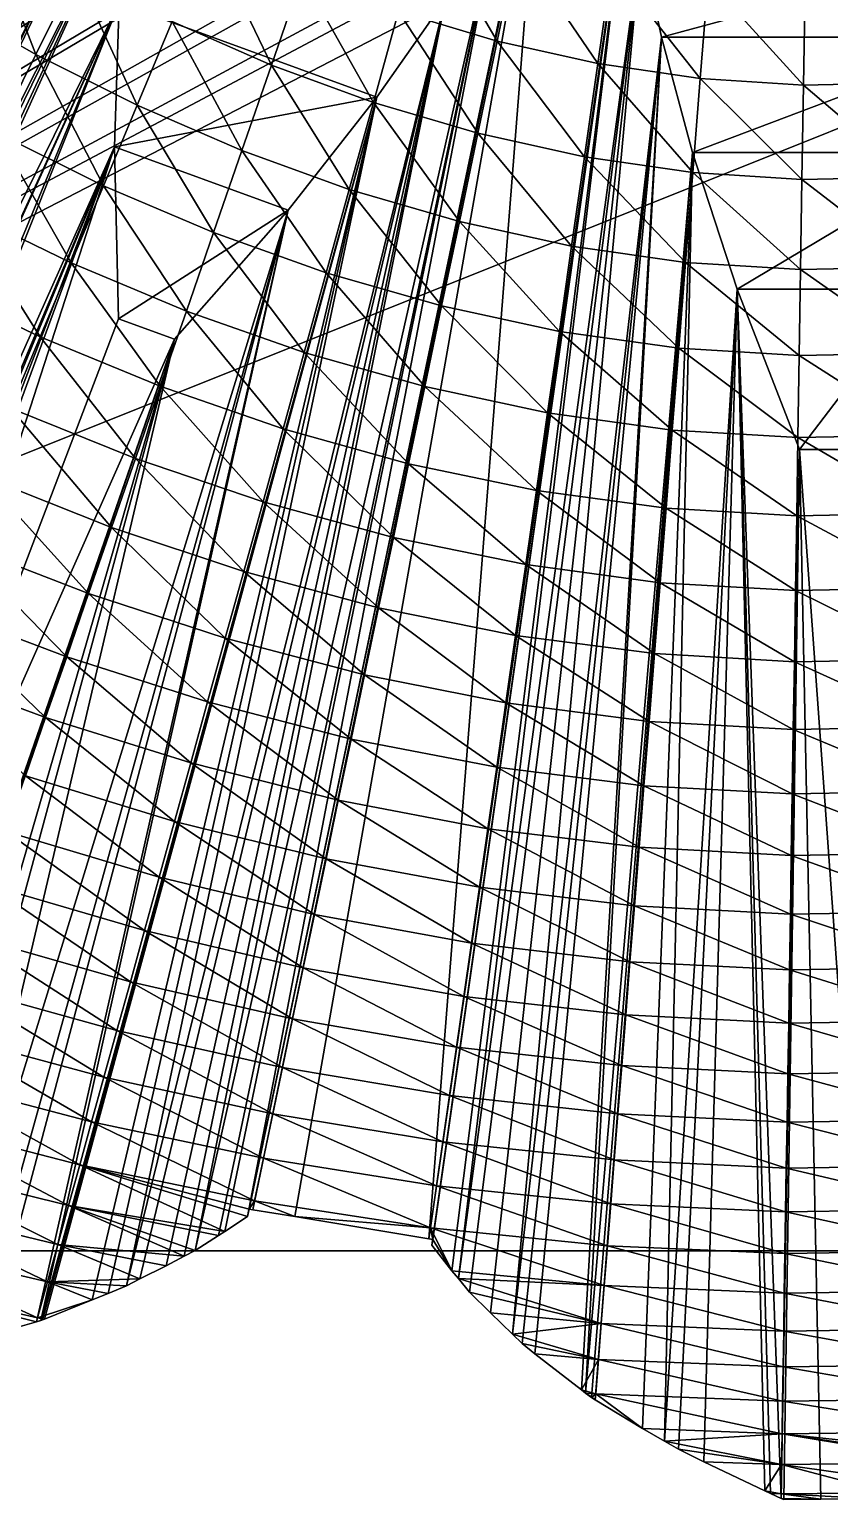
# Model space of a CAD drawing. Extents: x -33.1 to 33.1, y -27.2 to 27.2.
# Drawn here: x -7.15 to 0, y -27.22 to -14.09 of the extents above; entities that cross this region are included whole.
import ezdxf

# ---------------------------------------------------------------- set-up
doc = ezdxf.new("R2010")
doc.units = 0
doc.header["$MEASUREMENT"] = 0
for name, color, linetype in [('ObjLayer', 2, 'Continuous'), ('STL2DXF', 7, 'Continuous'), ('Temp', 7, 'Continuous')]:
    doc.layers.add(name, color=color, linetype=linetype)

msp = doc.modelspace()

# ---------------------------------------------------------------- linework, layer by layer
at = {"layer": 'ObjLayer'}
for p, q in [((-5.157, -24.632, 23.207), (-2.591, -12.265, 36.5)), ((-1.769, -12.436, 36.5), (-3.582, -24.893, 23.276)), ((-1.504, -14.157, 36.5), (-1.684, -13.296, 36.5)), ((-6.392, -15.137, 36.5), (-6.35, -13.853, 36.5)), ((-3.435, -13.816, 36.5), (-4.047, -14.691, 36.5)), ((-1.227, -15.188, 36.5), (-1.504, -14.157, 36.5)), ((-4.047, -14.691, 36.5), (-4.841, -15.701, 36.5)), ((-6.356, -16.672, 36.5), (-6.392, -15.137, 36.5)), ((-0.827, -16.409, 36.5), (-1.227, -15.188, 36.5)), ((-4.841, -15.701, 36.5), (-5.855, -16.854, 36.5)), ((-0.269, -17.839, 36.5), (-0.827, -16.409, 36.5)), ((-9.878, -25.912, 29.118), (-6.356, -16.672, 36.5)), ((-5.855, -16.854, 36.5), (-6.356, -16.672, 36.5)), ((-5.855, -16.854, 36.5), (-9.043, -26.115, 29.143)), ((-0.41, -27.222, 29.495), (-0.269, -17.839, 36.5)), ((0.265, -17.839, 36.5), (-0.269, -17.839, 36.5)), ((-5.406, -24.826, 23.784), (-5.205, -24.693, 23.373)), ((-5.205, -24.693, 23.373), (-5.19, -24.626, 23.206)), ((-5.19, -24.626, 23.206), (-5.157, -24.632, 23.207)), ((-5.157, -24.632, 23.207), (-4.782, -24.693, 23.224)), ((-4.782, -24.693, 23.224), (-3.582, -24.893, 23.276)), ((-5.672, -24.998, 24.331), (-5.462, -24.864, 23.897)), ((-5.462, -24.864, 23.897), (-5.406, -24.826, 23.784)), ((-3.582, -24.893, 23.276), (-3.548, -24.897, 23.279)), ((-3.548, -24.897, 23.279), (-3.556, -24.949, 23.408)), ((-3.556, -24.949, 23.408), (-3.376, -25.177, 23.931)), ((25, -25), (-25, -25)), ((25, -25, 4), (-25, -25, 4)), ((-5.93, -25.133, 24.78), (-5.769, -25.048, 24.501)), ((-5.769, -25.048, 24.501), (-5.672, -24.998, 24.331)), ((-6.165, -25.251, 25.2), (-5.93, -25.133, 24.78)), ((-3.376, -25.177, 23.931), (-3.317, -25.248, 24.103)), ((-6.449, -25.381, 25.659), (-6.284, -25.312, 25.41)), ((-6.284, -25.312, 25.41), (-6.165, -25.251, 25.2)), ((-3.317, -25.248, 24.103), (-3.218, -25.369, 24.392)), ((-7.019, -25.609, 26.536), (-6.593, -25.437, 25.883)), ((-6.593, -25.437, 25.883), (-6.449, -25.381, 25.659)), ((-3.218, -25.369, 24.392), (-3.032, -25.555, 24.831)), ((-7.091, -25.634, 26.638), (-7.019, -25.609, 26.536)), ((-3.032, -25.555, 24.831), (-2.835, -25.743, 25.3)), ((-7.509, -25.753, 27.214), (-7.091, -25.634, 26.638)), ((-2.835, -25.743, 25.3), (-2.747, -25.828, 25.509)), ((-2.747, -25.828, 25.509), (-2.634, -25.919, 25.731)), ((-2.634, -25.919, 25.731), (-2.218, -26.243, 26.56)), ((-2.218, -26.243, 26.56), (-2.183, -26.27, 26.63)), ((-2.183, -26.27, 26.63), (-2.128, -26.311, 26.74)), ((-2.128, -26.311, 26.74), (-2.096, -26.332, 26.795)), ((-2.096, -26.332, 26.795), (-1.672, -26.587, 27.526)), ((-1.672, -26.587, 27.526), (-1.477, -26.699, 27.864)), ((-1.477, -26.699, 27.864), (-1.35, -26.772, 28.085)), ((-1.35, -26.772, 28.085), (-1.124, -26.885, 28.421)), ((-1.124, -26.885, 28.421), (-0.579, -27.144, 29.238)), ((-0.579, -27.144, 29.238), (-0.528, -27.169, 29.315)), ((-0.528, -27.169, 29.315), (-0.434, -27.212, 29.457)), ((-0.434, -27.212, 29.457), (-0.41, -27.222, 29.495)), ((-0.41, -27.222, 29.495), (-0.078, -27.219, 29.497)), ((-0.078, -27.219, 29.497), (0.406, -27.215, 29.5))]:
    msp.add_line(p, q, dxfattribs=at)
at = {"layer": 'STL2DXF'}
for points in [[(-25, -25), (25, -5), (25, -25)], [(-7.159, -7.265, 4), (-25, -25, 4), (-6.818, -7.74, 4)], [(-6.818, -7.74, 4), (-25, -25, 4), (-6.773, -7.807, 4)], [(-6.773, -7.807, 4), (-25, -25, 4), (-6.381, -8.31, 4)], [(-6.381, -8.31, 4), (-25, -25, 4), (-6.355, -8.342, 4)], [(-6.355, -8.342, 4), (-25, -25, 4), (-6.351, -8.346, 4)], [(-6.351, -8.346, 4), (-25, -25, 4), (-5.903, -8.863, 4)], [(-5.903, -8.863, 4), (-25, -25, 4), (-5.817, -8.949, 4)], [(-5.817, -8.949, 4), (-25, -25, 4), (-5.418, -9.374, 4)], [(-5.418, -9.374, 4), (-25, -25, 4), (-5.232, -9.544, 4)], [(-5.232, -9.544, 4), (-25, -25, 4), (-4.897, -9.87, 4)], [(-4.897, -9.87, 4), (-25, -25, 4), (-4.592, -10.124, 4)], [(-4.592, -10.124, 4), (-25, -25, 4), (-4.339, -10.348, 4)], [(-4.339, -10.348, 4), (-25, -25, 4), (-3.897, -10.679, 4)], [(-3.897, -10.679, 4), (-25, -25, 4), (-3.742, -10.801, 4)], [(-3.742, -10.801, 4), (-25, -25, 4), (-3.149, -11.188, 4)], [(-3.149, -11.188, 4), (-25, -25, 4), (-3.105, -11.219, 4)], [(-3.105, -11.219, 4), (-25, -25, 4), (-2.84, -11.364, 4)], [(-2.84, -11.364, 4), (-25, -25, 4), (-2.427, -11.581, 4)], [(-2.427, -11.581, 4), (-25, -25, 4), (-2.346, -11.613, 4)], [(-2.346, -11.613, 4), (-25, -25, 4), (-1.71, -11.872, 4)], [(-1.71, -11.872, 4), (-25, -25, 4), (-1.517, -11.921, 4)], [(-1.517, -11.921, 4), (-25, -25, 4), (-0.962, -12.072, 4)], [(-0.962, -12.072, 4), (-25, -25, 4), (-0.698, -12.102, 4)], [(-0.698, -12.102, 4), (-25, -25, 4), (-0.195, -12.162, 4)], [(25, -25, 4), (-0.195, -12.162, 4), (-25, -25, 4)], [(25, -25, 4), (0.09, -12.151, 4), (-0.195, -12.162, 4)], [(-7.097, -14.31, 8.705), (-7.977, -13.806, 8.762), (-7.567, -13.097, 7.914)], [(-7.097, -14.31, 8.705), (-7.567, -13.097, 7.914), (-6.736, -13.58, 7.842)], [(-2.973, -14.191, 6.557), (-3.854, -13.927, 6.667), (-3.62, -13.08, 5.783)], [(-2.973, -14.191, 6.557), (-3.62, -13.08, 5.783), (-2.792, -13.33, 5.665)], [(-4.99, -14.405, 7.662), (-5.876, -14.017, 7.758), (-5.55, -13.238, 6.888)], [(-4.99, -14.405, 7.662), (-5.55, -13.238, 6.888), (-4.714, -13.608, 6.78)], [(-2.072, -14.392, 6.46), (-2.973, -14.191, 6.557), (-2.792, -13.33, 5.665)], [(-2.072, -14.392, 6.46), (-2.792, -13.33, 5.665), (-1.947, -13.521, 5.562)], [(1.68, -13.296, 36.5), (-1.684, -13.296, 36.5), (-1.504, -14.157, 36.5)], [(1.68, -13.296, 36.5), (-1.504, -14.157, 36.5), (1.5, -14.157, 36.5)], [(-1.157, -14.525, 6.39), (-2.072, -14.392, 6.46), (-1.947, -13.521, 5.562)], [(-1.087, -13.647, 5.487), (-1.157, -14.525, 6.39), (-1.947, -13.521, 5.562)], [(-6.189, -14.765, 8.634), (-7.097, -14.31, 8.705), (-6.736, -13.58, 7.842)], [(-6.189, -14.765, 8.634), (-6.736, -13.58, 7.842), (-5.876, -14.017, 7.758)], [(-4.078, -14.739, 7.56), (-4.99, -14.405, 7.662), (-4.714, -13.608, 6.78)], [(-4.078, -14.739, 7.56), (-4.714, -13.608, 6.78), (-3.854, -13.927, 6.667)], [(-0.233, -14.584, 6.357), (-1.157, -14.525, 6.39), (-1.087, -13.647, 5.487)], [(-0.219, -13.702, 5.453), (-0.233, -14.584, 6.357), (-1.087, -13.647, 5.487)], [(0.692, -14.564, 6.368), (-0.233, -14.584, 6.357), (-0.219, -13.702, 5.453)], [(0.692, -14.564, 6.368), (-0.219, -13.702, 5.453), (0.65, -13.684, 5.465)], [(-7.445, -15.012, 9.573), (-7.977, -13.806, 8.762), (-7.097, -14.31, 8.705)], [(-4.047, -14.691, 36.5), (-6.35, -13.853, 36.5), (-6.392, -15.137, 36.5)], [(-3.435, -13.816, 36.5), (-6.35, -13.853, 36.5), (-4.047, -14.691, 36.5)], [(-5.254, -15.169, 8.551), (-6.189, -14.765, 8.634), (-5.876, -14.017, 7.758)], [(-5.254, -15.169, 8.551), (-5.876, -14.017, 7.758), (-4.99, -14.405, 7.662)], [(-3.145, -15.015, 7.459), (-4.078, -14.739, 7.56), (-3.854, -13.927, 6.667)], [(-2.973, -14.191, 6.557), (-3.145, -15.015, 7.459), (-3.854, -13.927, 6.667)], [(1.5, -14.157, 36.5), (-1.504, -14.157, 36.5), (-1.227, -15.188, 36.5)], [(1.5, -14.157, 36.5), (-1.227, -15.188, 36.5), (1.224, -15.188, 36.5)], [(-6.49, -15.484, 9.515), (-7.445, -15.012, 9.573), (-7.097, -14.31, 8.705)], [(-6.49, -15.484, 9.515), (-7.097, -14.31, 8.705), (-6.189, -14.765, 8.634)], [(-2.192, -15.226, 7.369), (-3.145, -15.015, 7.459), (-2.973, -14.191, 6.557)], [(-2.072, -14.392, 6.46), (-2.192, -15.226, 7.369), (-2.973, -14.191, 6.557)], [(-4.294, -15.516, 8.46), (-5.254, -15.169, 8.551), (-4.99, -14.405, 7.662)], [(-4.078, -14.739, 7.56), (-4.294, -15.516, 8.46), (-4.99, -14.405, 7.662)], [(-1.224, -15.366, 7.304), (-2.192, -15.226, 7.369), (-2.072, -14.392, 6.46)], [(-1.157, -14.525, 6.39), (-1.224, -15.366, 7.304), (-2.072, -14.392, 6.46)], [(-0.247, -15.427, 7.273), (-1.224, -15.366, 7.304), (-1.157, -14.525, 6.39)], [(-0.233, -14.584, 6.357), (-0.247, -15.427, 7.273), (-1.157, -14.525, 6.39)], [(0.732, -15.406, 7.283), (-0.233, -14.584, 6.357), (0.692, -14.564, 6.368)], [(-4.047, -14.691, 36.5), (-6.392, -15.137, 36.5), (-4.841, -15.701, 36.5)], [(0.732, -15.406, 7.283), (-0.247, -15.427, 7.273), (-0.233, -14.584, 6.357)], [(-5.507, -15.901, 9.445), (-6.49, -15.484, 9.515), (-6.189, -14.765, 8.634)], [(-5.254, -15.169, 8.551), (-5.507, -15.901, 9.445), (-6.189, -14.765, 8.634)], [(-3.31, -15.803, 8.368), (-4.294, -15.516, 8.46), (-4.078, -14.739, 7.56)], [(-3.145, -15.015, 7.459), (-3.31, -15.803, 8.368), (-4.078, -14.739, 7.56)], [(-6.779, -16.173, 10.4), (-7.78, -15.687, 10.444), (-7.445, -15.012, 9.573)], [(-6.49, -15.484, 9.515), (-6.779, -16.173, 10.4), (-7.445, -15.012, 9.573)], [(-2.307, -16.023, 8.286), (-3.31, -15.803, 8.368), (-3.145, -15.015, 7.459)], [(-2.192, -15.226, 7.369), (-2.307, -16.023, 8.286), (-3.145, -15.015, 7.459)], [(-4.841, -15.701, 36.5), (-6.392, -15.137, 36.5), (-6.356, -16.672, 36.5)], [(-4.499, -16.261, 9.365), (-5.507, -15.901, 9.445), (-5.254, -15.169, 8.551)], [(-4.294, -15.516, 8.46), (-4.499, -16.261, 9.365), (-5.254, -15.169, 8.551)], [(-1.288, -16.168, 8.226), (-2.307, -16.023, 8.286), (-2.192, -15.226, 7.369)], [(-1.224, -15.366, 7.304), (-1.288, -16.168, 8.226), (-2.192, -15.226, 7.369)], [(1.224, -15.188, 36.5), (-1.227, -15.188, 36.5), (-0.827, -16.409, 36.5)], [(1.224, -15.188, 36.5), (-0.827, -16.409, 36.5), (0.824, -16.409, 36.5)], [(-0.259, -16.232, 8.197), (-1.288, -16.168, 8.226), (-1.224, -15.366, 7.304)], [(-0.247, -15.427, 7.273), (-0.259, -16.232, 8.197), (-1.224, -15.366, 7.304)], [(-5.75, -16.603, 10.343), (-6.779, -16.173, 10.4), (-6.49, -15.484, 9.515)], [(-5.507, -15.901, 9.445), (-5.75, -16.603, 10.343), (-6.49, -15.484, 9.515)], [(0.771, -16.211, 8.207), (-0.259, -16.232, 8.197), (-0.247, -15.427, 7.273)], [(0.771, -16.211, 8.207), (-0.247, -15.427, 7.273), (0.732, -15.406, 7.283)], [(-3.468, -16.558, 9.284), (-4.499, -16.261, 9.365), (-4.294, -15.516, 8.46)], [(-3.31, -15.803, 8.368), (-3.468, -16.558, 9.284), (-4.294, -15.516, 8.46)], [(-7.056, -16.835, 11.288), (-8.102, -16.336, 11.318), (-7.78, -15.687, 10.444)], [(-6.779, -16.173, 10.4), (-7.056, -16.835, 11.288), (-7.78, -15.687, 10.444)], [(-4.841, -15.701, 36.5), (-6.356, -16.672, 36.5), (-5.855, -16.854, 36.5)], [(-2.416, -16.785, 9.21), (-3.468, -16.558, 9.284), (-3.31, -15.803, 8.368)], [(-2.307, -16.023, 8.286), (-2.416, -16.785, 9.21), (-3.31, -15.803, 8.368)], [(-4.696, -16.973, 10.275), (-5.75, -16.603, 10.343), (-5.507, -15.901, 9.445)], [(-4.499, -16.261, 9.365), (-4.696, -16.973, 10.275), (-5.507, -15.901, 9.445)], [(-1.349, -16.935, 9.154), (-2.416, -16.785, 9.21), (-2.307, -16.023, 8.286)], [(-1.288, -16.168, 8.226), (-1.349, -16.935, 9.154), (-2.307, -16.023, 8.286)], [(-5.983, -17.275, 11.243), (-7.056, -16.835, 11.288), (-6.779, -16.173, 10.4)], [(-5.75, -16.603, 10.343), (-5.983, -17.275, 11.243), (-6.779, -16.173, 10.4)], [(-3.619, -17.278, 10.204), (-4.696, -16.973, 10.275), (-4.499, -16.261, 9.365)], [(-3.468, -16.558, 9.284), (-3.619, -17.278, 10.204), (-4.499, -16.261, 9.365)], [(-0.272, -17.001, 9.128), (-1.349, -16.935, 9.154), (-1.288, -16.168, 8.226)], [(-0.259, -16.232, 8.197), (-0.272, -17.001, 9.128), (-1.288, -16.168, 8.226)], [(0.807, -16.979, 9.137), (-0.272, -17.001, 9.128), (-0.259, -16.232, 8.197)], [(0.807, -16.979, 9.137), (-0.259, -16.232, 8.197), (0.771, -16.211, 8.207)], [(-7.056, -16.835, 11.288), (-7.322, -17.47, 12.178), (-8.102, -16.336, 11.318)], [(0.824, -16.409, 36.5), (-0.827, -16.409, 36.5), (-0.269, -17.839, 36.5)], [(0.824, -16.409, 36.5), (-0.269, -17.839, 36.5), (0.265, -17.839, 36.5)], [(-4.885, -17.655, 11.187), (-5.983, -17.275, 11.243), (-5.75, -16.603, 10.343)], [(-4.696, -16.973, 10.275), (-4.885, -17.655, 11.187), (-5.75, -16.603, 10.343)], [(-2.521, -17.512, 10.138), (-3.619, -17.278, 10.204), (-3.468, -16.558, 9.284)], [(-2.416, -16.785, 9.21), (-2.521, -17.512, 10.138), (-3.468, -16.558, 9.284)], [(-1.407, -17.666, 10.088), (-2.521, -17.512, 10.138), (-2.416, -16.785, 9.21)], [(-1.349, -16.935, 9.154), (-1.407, -17.666, 10.088), (-2.416, -16.785, 9.21)], [(-6.206, -17.92, 12.146), (-7.322, -17.47, 12.178), (-7.056, -16.835, 11.288)], [(-5.983, -17.275, 11.243), (-6.206, -17.92, 12.146), (-7.056, -16.835, 11.288)], [(-0.283, -17.734, 10.064), (-1.407, -17.666, 10.088), (-1.349, -16.935, 9.154)], [(-0.272, -17.001, 9.128), (-0.283, -17.734, 10.064), (-1.349, -16.935, 9.154)], [(-3.763, -17.967, 11.126), (-4.885, -17.655, 11.187), (-4.696, -16.973, 10.275)], [(-3.619, -17.278, 10.204), (-3.763, -17.967, 11.126), (-4.696, -16.973, 10.275)], [(0.842, -17.711, 10.072), (-0.283, -17.734, 10.064), (-0.272, -17.001, 9.128)], [(0.842, -17.711, 10.072), (-0.272, -17.001, 9.128), (0.807, -16.979, 9.137)], [(-5.065, -18.307, 12.101), (-6.206, -17.92, 12.146), (-5.983, -17.275, 11.243)], [(-4.885, -17.655, 11.187), (-5.065, -18.307, 12.101), (-5.983, -17.275, 11.243)], [(-2.62, -18.206, 11.068), (-3.763, -17.967, 11.126), (-3.619, -17.278, 10.204)], [(-2.521, -17.512, 10.138), (-2.62, -18.206, 11.068), (-3.619, -17.278, 10.204)], [(-6.42, -18.537, 13.049), (-7.577, -18.079, 13.068), (-7.322, -17.47, 12.178)], [(-6.206, -17.92, 12.146), (-6.42, -18.537, 13.049), (-7.322, -17.47, 12.178)], [(-1.462, -18.364, 11.024), (-2.62, -18.206, 11.068), (-2.521, -17.512, 10.138)], [(-1.407, -17.666, 10.088), (-1.462, -18.364, 11.024), (-2.521, -17.512, 10.138)], [(-3.9, -18.625, 12.05), (-5.065, -18.307, 12.101), (-4.885, -17.655, 11.187)], [(-3.763, -17.967, 11.126), (-3.9, -18.625, 12.05), (-4.885, -17.655, 11.187)], [(-0.294, -18.433, 11.003), (-1.462, -18.364, 11.024), (-1.407, -17.666, 10.088)], [(-0.283, -17.734, 10.064), (-0.294, -18.433, 11.003), (-1.407, -17.666, 10.088)], [(0.876, -18.41, 11.01), (-0.283, -17.734, 10.064), (0.842, -17.711, 10.072)], [(0.876, -18.41, 11.01), (-0.294, -18.433, 11.003), (-0.283, -17.734, 10.064)], [(-5.237, -18.93, 13.016), (-6.42, -18.537, 13.049), (-6.206, -17.92, 12.146)], [(-5.065, -18.307, 12.101), (-5.237, -18.93, 13.016), (-6.206, -17.92, 12.146)], [(-2.716, -18.869, 12), (-3.9, -18.625, 12.05), (-3.763, -17.967, 11.126)], [(-2.62, -18.206, 11.068), (-2.716, -18.869, 12), (-3.763, -17.967, 11.126)], [(-6.624, -19.128, 13.952), (-7.822, -18.664, 13.96), (-7.577, -18.079, 13.068)], [(-6.42, -18.537, 13.049), (-6.624, -19.128, 13.952), (-7.577, -18.079, 13.068)], [(-1.515, -19.03, 11.961), (-2.716, -18.869, 12), (-2.62, -18.206, 11.068)], [(-1.462, -18.364, 11.024), (-1.515, -19.03, 11.961), (-2.62, -18.206, 11.068)], [(-4.032, -19.254, 12.974), (-5.237, -18.93, 13.016), (-5.065, -18.307, 12.101)], [(-3.9, -18.625, 12.05), (-4.032, -19.254, 12.974), (-5.065, -18.307, 12.101)], [(-0.305, -19.1, 11.943), (-1.515, -19.03, 11.961), (-1.462, -18.364, 11.024)], [(-0.294, -18.433, 11.003), (-0.305, -19.1, 11.943), (-1.462, -18.364, 11.024)], [(0.907, -19.077, 11.949), (-0.305, -19.1, 11.943), (-0.294, -18.433, 11.003)], [(0.907, -19.077, 11.949), (-0.294, -18.433, 11.003), (0.876, -18.41, 11.01)], [(-5.402, -19.526, 13.93), (-6.624, -19.128, 13.952), (-6.42, -18.537, 13.049)], [(-5.237, -18.93, 13.016), (-5.402, -19.526, 13.93), (-6.42, -18.537, 13.049)], [(-2.807, -19.501, 12.932), (-4.032, -19.254, 12.974), (-3.9, -18.625, 12.05)], [(-2.716, -18.869, 12), (-2.807, -19.501, 12.932), (-3.9, -18.625, 12.05)], [(-6.82, -19.694, 14.855), (-8.057, -19.225, 14.851), (-7.822, -18.664, 13.96)], [(-6.624, -19.128, 13.952), (-6.82, -19.694, 14.855), (-7.822, -18.664, 13.96)], [(-1.566, -19.664, 12.899), (-2.807, -19.501, 12.932), (-2.716, -18.869, 12)], [(-1.515, -19.03, 11.961), (-1.566, -19.664, 12.899), (-2.716, -18.869, 12)], [(-4.158, -19.854, 13.898), (-5.402, -19.526, 13.93), (-5.237, -18.93, 13.016)], [(-4.032, -19.254, 12.974), (-4.158, -19.854, 13.898), (-5.237, -18.93, 13.016)], [(-0.315, -19.736, 12.883), (-1.566, -19.664, 12.899), (-1.515, -19.03, 11.961)], [(-0.305, -19.1, 11.943), (-0.315, -19.736, 12.883), (-1.515, -19.03, 11.961)], [(-5.56, -20.096, 14.843), (-6.82, -19.694, 14.855), (-6.624, -19.128, 13.952)], [(-5.402, -19.526, 13.93), (-5.56, -20.096, 14.843), (-6.624, -19.128, 13.952)], [(0.937, -19.712, 12.888), (-0.315, -19.736, 12.883), (-0.305, -19.1, 11.943)], [(0.937, -19.712, 12.888), (-0.305, -19.1, 11.943), (0.907, -19.077, 11.949)], [(-7.008, -20.236, 15.757), (-8.283, -19.763, 15.742), (-8.057, -19.225, 14.851)], [(-6.82, -19.694, 14.855), (-7.008, -20.236, 15.757), (-8.057, -19.225, 14.851)], [(-2.893, -20.104, 13.864), (-4.158, -19.854, 13.898), (-4.032, -19.254, 12.974)], [(-2.807, -19.501, 12.932), (-2.893, -20.104, 13.864), (-4.032, -19.254, 12.974)], [(-4.277, -20.427, 14.821), (-5.56, -20.096, 14.843), (-5.402, -19.526, 13.93)], [(-4.158, -19.854, 13.898), (-4.277, -20.427, 14.821), (-5.402, -19.526, 13.93)], [(-1.614, -20.269, 13.836), (-2.893, -20.104, 13.864), (-2.807, -19.501, 12.932)], [(-1.566, -19.664, 12.899), (-1.614, -20.269, 13.836), (-2.807, -19.501, 12.932)], [(-5.711, -20.641, 15.755), (-7.008, -20.236, 15.757), (-6.82, -19.694, 14.855)], [(-5.56, -20.096, 14.843), (-5.711, -20.641, 15.755), (-6.82, -19.694, 14.855)], [(-0.325, -20.341, 13.822), (-1.614, -20.269, 13.836), (-1.566, -19.664, 12.899)], [(-0.315, -19.736, 12.883), (-0.325, -20.341, 13.822), (-1.566, -19.664, 12.899)], [(-7.008, -20.236, 15.757), (-7.188, -20.756, 16.657), (-8.283, -19.763, 15.742)], [(0.966, -20.317, 13.827), (-0.325, -20.341, 13.822), (-0.315, -19.736, 12.883)], [(0.966, -20.317, 13.827), (-0.315, -19.736, 12.883), (0.937, -19.712, 12.888)], [(-2.976, -20.679, 14.794), (-4.277, -20.427, 14.821), (-4.158, -19.854, 13.898)], [(-2.893, -20.104, 13.864), (-2.976, -20.679, 14.794), (-4.158, -19.854, 13.898)], [(-4.392, -20.974, 15.741), (-5.711, -20.641, 15.755), (-5.56, -20.096, 14.843)], [(-4.277, -20.427, 14.821), (-4.392, -20.974, 15.741), (-5.56, -20.096, 14.843)], [(-1.66, -20.845, 14.771), (-2.976, -20.679, 14.794), (-2.893, -20.104, 13.864)], [(-1.614, -20.269, 13.836), (-1.66, -20.845, 14.771), (-2.893, -20.104, 13.864)], [(-5.855, -21.163, 16.665), (-7.188, -20.756, 16.657), (-7.008, -20.236, 15.757)], [(-5.711, -20.641, 15.755), (-5.855, -21.163, 16.665), (-7.008, -20.236, 15.757)], [(-0.334, -20.918, 14.759), (-1.66, -20.845, 14.771), (-1.614, -20.269, 13.836)], [(-0.325, -20.341, 13.822), (-0.334, -20.918, 14.759), (-1.614, -20.269, 13.836)], [(0.994, -20.894, 14.763), (-0.334, -20.918, 14.759), (-0.325, -20.341, 13.822)], [(0.994, -20.894, 14.763), (-0.325, -20.341, 13.822), (0.966, -20.317, 13.827)], [(-3.055, -21.228, 15.721), (-4.392, -20.974, 15.741), (-4.277, -20.427, 14.821)], [(-2.976, -20.679, 14.794), (-3.055, -21.228, 15.721), (-4.277, -20.427, 14.821)], [(-4.501, -21.496, 16.659), (-5.855, -21.163, 16.665), (-5.711, -20.641, 15.755)], [(-4.392, -20.974, 15.741), (-4.501, -21.496, 16.659), (-5.711, -20.641, 15.755)], [(-1.703, -21.394, 15.704), (-3.055, -21.228, 15.721), (-2.976, -20.679, 14.794)], [(-1.66, -20.845, 14.771), (-1.703, -21.394, 15.704), (-2.976, -20.679, 14.794)], [(-5.993, -21.661, 17.573), (-7.36, -21.254, 17.556), (-7.188, -20.756, 16.657)], [(-5.855, -21.163, 16.665), (-5.993, -21.661, 17.573), (-7.188, -20.756, 16.657)], [(-0.343, -21.468, 15.694), (-1.703, -21.394, 15.704), (-1.66, -20.845, 14.771)], [(-0.334, -20.918, 14.759), (-0.343, -21.468, 15.694), (-1.66, -20.845, 14.771)], [(-3.13, -21.751, 16.646), (-4.501, -21.496, 16.659), (-4.392, -20.974, 15.741)], [(-3.055, -21.228, 15.721), (-3.13, -21.751, 16.646), (-4.392, -20.974, 15.741)], [(1.02, -21.443, 15.697), (-0.343, -21.468, 15.694), (-0.334, -20.918, 14.759)], [(1.02, -21.443, 15.697), (-0.334, -20.918, 14.759), (0.994, -20.894, 14.763)], [(-6.124, -22.138, 18.478), (-7.525, -21.731, 18.453), (-7.36, -21.254, 17.556)], [(-5.993, -21.661, 17.573), (-6.124, -22.138, 18.478), (-7.36, -21.254, 17.556)], [(-4.606, -21.995, 17.575), (-5.993, -21.661, 17.573), (-5.855, -21.163, 16.665)], [(-4.501, -21.496, 16.659), (-4.606, -21.995, 17.575), (-5.855, -21.163, 16.665)], [(-1.745, -21.918, 16.633), (-3.13, -21.751, 16.646), (-3.055, -21.228, 15.721)], [(-1.703, -21.394, 15.704), (-1.745, -21.918, 16.633), (-3.055, -21.228, 15.721)], [(-0.351, -21.991, 16.626), (-1.745, -21.918, 16.633), (-1.703, -21.394, 15.704)], [(-0.343, -21.468, 15.694), (-0.351, -21.991, 16.626), (-1.703, -21.394, 15.704)], [(-3.202, -22.25, 17.568), (-4.606, -21.995, 17.575), (-4.501, -21.496, 16.659)], [(-3.13, -21.751, 16.646), (-3.202, -22.25, 17.568), (-4.501, -21.496, 16.659)], [(1.045, -21.967, 16.629), (-0.351, -21.991, 16.626), (-0.343, -21.468, 15.694)], [(1.045, -21.967, 16.629), (-0.343, -21.468, 15.694), (1.02, -21.443, 15.697)], [(-4.705, -22.472, 18.487), (-6.124, -22.138, 18.478), (-5.993, -21.661, 17.573)], [(-4.606, -21.995, 17.575), (-4.705, -22.472, 18.487), (-5.993, -21.661, 17.573)], [(-6.25, -22.595, 19.381), (-7.683, -22.188, 19.349), (-7.525, -21.731, 18.453)], [(-6.124, -22.138, 18.478), (-6.25, -22.595, 19.381), (-7.525, -21.731, 18.453)], [(-1.785, -22.417, 17.559), (-3.202, -22.25, 17.568), (-3.13, -21.751, 16.646)], [(-1.745, -21.918, 16.633), (-1.785, -22.417, 17.559), (-3.13, -21.751, 16.646)], [(-0.359, -22.49, 17.554), (-1.785, -22.417, 17.559), (-1.745, -21.918, 16.633)], [(-0.351, -21.991, 16.626), (-0.359, -22.49, 17.554), (-1.745, -21.918, 16.633)], [(-3.27, -22.726, 18.487), (-4.705, -22.472, 18.487), (-4.606, -21.995, 17.575)], [(-3.202, -22.25, 17.568), (-3.27, -22.726, 18.487), (-4.606, -21.995, 17.575)], [(1.069, -22.465, 17.556), (-0.359, -22.49, 17.554), (-0.351, -21.991, 16.626)], [(1.069, -22.465, 17.556), (-0.351, -21.991, 16.626), (1.045, -21.967, 16.629)], [(-6.371, -23.031, 20.281), (-7.835, -22.626, 20.243), (-7.683, -22.188, 19.349)], [(-6.25, -22.595, 19.381), (-6.371, -23.031, 20.281), (-7.683, -22.188, 19.349)], [(-4.801, -22.927, 19.397), (-6.25, -22.595, 19.381), (-6.124, -22.138, 18.478)], [(-4.705, -22.472, 18.487), (-4.801, -22.927, 19.397), (-6.124, -22.138, 18.478)], [(-1.822, -22.892, 18.482), (-3.27, -22.726, 18.487), (-3.202, -22.25, 17.568)], [(-1.785, -22.417, 17.559), (-1.822, -22.892, 18.482), (-3.202, -22.25, 17.568)], [(-0.366, -22.965, 18.479), (-1.822, -22.892, 18.482), (-1.785, -22.417, 17.559)], [(-0.359, -22.49, 17.554), (-0.366, -22.965, 18.479), (-1.785, -22.417, 17.559)], [(-3.335, -23.18, 19.402), (-4.801, -22.927, 19.397), (-4.705, -22.472, 18.487)], [(-3.27, -22.726, 18.487), (-3.335, -23.18, 19.402), (-4.705, -22.472, 18.487)], [(1.091, -22.941, 18.48), (-0.366, -22.965, 18.479), (-0.359, -22.49, 17.554)], [(1.091, -22.941, 18.48), (-0.359, -22.49, 17.554), (1.069, -22.465, 17.556)], [(-6.487, -23.448, 21.18), (-7.98, -23.045, 21.135), (-7.835, -22.626, 20.243)], [(-6.371, -23.031, 20.281), (-6.487, -23.448, 21.18), (-7.835, -22.626, 20.243)], [(-4.892, -23.362, 20.304), (-6.371, -23.031, 20.281), (-6.25, -22.595, 19.381)], [(-4.801, -22.927, 19.397), (-4.892, -23.362, 20.304), (-6.25, -22.595, 19.381)], [(-1.858, -23.345, 19.401), (-3.335, -23.18, 19.402), (-3.27, -22.726, 18.487)], [(-1.822, -22.892, 18.482), (-1.858, -23.345, 19.401), (-3.27, -22.726, 18.487)], [(-3.398, -23.612, 20.314), (-4.892, -23.362, 20.304), (-4.801, -22.927, 19.397)], [(-3.335, -23.18, 19.402), (-3.398, -23.612, 20.314), (-4.801, -22.927, 19.397)], [(-0.373, -23.418, 19.4), (-1.858, -23.345, 19.401), (-1.822, -22.892, 18.482)], [(-0.366, -22.965, 18.479), (-0.373, -23.418, 19.4), (-1.822, -22.892, 18.482)], [(1.113, -23.393, 19.4), (-0.373, -23.418, 19.4), (-0.366, -22.965, 18.479)], [(1.113, -23.393, 19.4), (-0.366, -22.965, 18.479), (1.091, -22.941, 18.48)], [(-6.597, -23.848, 22.076), (-8.12, -23.448, 22.026), (-7.98, -23.045, 21.135)], [(-6.487, -23.448, 21.18), (-6.597, -23.848, 22.076), (-7.98, -23.045, 21.135)], [(-4.978, -23.777, 21.208), (-6.487, -23.448, 21.18), (-6.371, -23.031, 20.281)], [(-4.892, -23.362, 20.304), (-4.978, -23.777, 21.208), (-6.371, -23.031, 20.281)], [(-1.893, -23.777, 20.317), (-3.398, -23.612, 20.314), (-3.335, -23.18, 19.402)], [(-1.858, -23.345, 19.401), (-1.893, -23.777, 20.317), (-3.335, -23.18, 19.402)], [(-3.457, -24.025, 21.222), (-4.978, -23.777, 21.208), (-4.892, -23.362, 20.304)], [(-3.398, -23.612, 20.314), (-3.457, -24.025, 21.222), (-4.892, -23.362, 20.304)], [(-0.38, -23.849, 20.317), (-1.893, -23.777, 20.317), (-1.858, -23.345, 19.401)], [(-0.373, -23.418, 19.4), (-0.38, -23.849, 20.317), (-1.858, -23.345, 19.401)], [(-6.702, -24.23, 22.97), (-8.253, -23.833, 22.916), (-8.12, -23.448, 22.026)], [(-6.597, -23.848, 22.076), (-6.702, -24.23, 22.97), (-8.12, -23.448, 22.026)], [(-5.061, -24.173, 22.109), (-6.597, -23.848, 22.076), (-6.487, -23.448, 21.18)], [(-4.978, -23.777, 21.208), (-5.061, -24.173, 22.109), (-6.487, -23.448, 21.18)], [(1.133, -23.825, 20.317), (-0.38, -23.849, 20.317), (-0.373, -23.418, 19.4)], [(1.133, -23.825, 20.317), (-0.373, -23.418, 19.4), (1.113, -23.393, 19.4)], [(-1.925, -24.188, 21.228), (-3.457, -24.025, 21.222), (-3.398, -23.612, 20.314)], [(-1.893, -23.777, 20.317), (-1.925, -24.188, 21.228), (-3.398, -23.612, 20.314)], [(-6.804, -24.595, 23.863), (-8.381, -24.203, 23.804), (-8.253, -23.833, 22.916)], [(-6.702, -24.23, 22.97), (-6.804, -24.595, 23.863), (-8.253, -23.833, 22.916)], [(-5.14, -24.552, 23.007), (-6.702, -24.23, 22.97), (-6.597, -23.848, 22.076)], [(-5.061, -24.173, 22.109), (-5.14, -24.552, 23.007), (-6.597, -23.848, 22.076)], [(-3.514, -24.419, 22.127), (-5.061, -24.173, 22.109), (-4.978, -23.777, 21.208)], [(-3.457, -24.025, 21.222), (-3.514, -24.419, 22.127), (-4.978, -23.777, 21.208)], [(-0.387, -24.26, 21.23), (-1.925, -24.188, 21.228), (-1.893, -23.777, 20.317)], [(-0.38, -23.849, 20.317), (-0.387, -24.26, 21.23), (-1.893, -23.777, 20.317)], [(1.153, -24.236, 21.229), (-0.387, -24.26, 21.23), (-0.38, -23.849, 20.317)], [(1.153, -24.236, 21.229), (-0.38, -23.849, 20.317), (1.133, -23.825, 20.317)], [(-1.956, -24.58, 22.136), (-3.514, -24.419, 22.127), (-3.457, -24.025, 21.222)], [(-1.925, -24.188, 21.228), (-1.956, -24.58, 22.136), (-3.457, -24.025, 21.222)], [(-6.9, -24.944, 24.754), (-8.503, -24.557, 24.693), (-8.381, -24.203, 23.804)], [(-6.804, -24.595, 23.863), (-6.9, -24.944, 24.754), (-8.381, -24.203, 23.804)], [(-5.406, -24.826, 23.784), (-6.804, -24.595, 23.863), (-6.702, -24.23, 22.97)], [(-5.205, -24.693, 23.373), (-5.406, -24.826, 23.784), (-6.702, -24.23, 22.97)], [(-5.19, -24.626, 23.206), (-5.205, -24.693, 23.373), (-6.702, -24.23, 22.97)], [(-5.14, -24.552, 23.007), (-5.19, -24.626, 23.206), (-6.702, -24.23, 22.97)], [(-3.568, -24.795, 23.029), (-5.14, -24.552, 23.007), (-5.061, -24.173, 22.109)], [(-3.514, -24.419, 22.127), (-3.568, -24.795, 23.029), (-5.061, -24.173, 22.109)], [(-0.393, -24.651, 22.139), (-1.956, -24.58, 22.136), (-1.925, -24.188, 21.228)], [(-0.387, -24.26, 21.23), (-0.393, -24.651, 22.139), (-1.925, -24.188, 21.228)], [(1.172, -24.627, 22.138), (-0.393, -24.651, 22.139), (-0.387, -24.26, 21.23)], [(1.172, -24.627, 22.138), (-0.387, -24.26, 21.23), (1.153, -24.236, 21.229)], [(-1.986, -24.954, 23.041), (-3.568, -24.795, 23.029), (-3.514, -24.419, 22.127)], [(-1.956, -24.58, 22.136), (-1.986, -24.954, 23.041), (-3.514, -24.419, 22.127)], [(-6.993, -25.278, 25.644), (-8.621, -24.896, 25.581), (-8.503, -24.557, 24.693)], [(-6.9, -24.944, 24.754), (-6.993, -25.278, 25.644), (-8.503, -24.557, 24.693)], [(-5.14, -24.552, 23.007), (-5.157, -24.632, 23.207), (-5.19, -24.626, 23.206)], [(-4.782, -24.693, 23.224), (-5.157, -24.632, 23.207), (-5.14, -24.552, 23.007)], [(-3.568, -24.795, 23.029), (-4.782, -24.693, 23.224), (-5.14, -24.552, 23.007)], [(-5.769, -25.048, 24.501), (-6.9, -24.944, 24.754), (-6.804, -24.595, 23.863)], [(-5.406, -24.826, 23.784), (-5.462, -24.864, 23.897), (-6.804, -24.595, 23.863)], [(-5.462, -24.864, 23.897), (-5.672, -24.998, 24.331), (-6.804, -24.595, 23.863)], [(-5.672, -24.998, 24.331), (-5.769, -25.048, 24.501), (-6.804, -24.595, 23.863)], [(-3.568, -24.795, 23.029), (-3.582, -24.893, 23.276), (-4.782, -24.693, 23.224)], [(-0.399, -25.023, 23.045), (-1.986, -24.954, 23.041), (-1.956, -24.58, 22.136)], [(-0.393, -24.651, 22.139), (-0.399, -25.023, 23.045), (-1.956, -24.58, 22.136)], [(1.189, -25, 23.044), (-0.399, -25.023, 23.045), (-0.393, -24.651, 22.139)], [(1.189, -25, 23.044), (-0.393, -24.651, 22.139), (1.172, -24.627, 22.138)], [(-3.548, -24.897, 23.279), (-3.582, -24.893, 23.276), (-3.568, -24.795, 23.029)], [(-3.376, -25.177, 23.931), (-3.548, -24.897, 23.279), (-3.568, -24.795, 23.029)], [(-2.015, -25.31, 23.942), (-3.376, -25.177, 23.931), (-3.568, -24.795, 23.029)], [(-1.986, -24.954, 23.041), (-2.015, -25.31, 23.942), (-3.568, -24.795, 23.029)], [(-7.081, -25.598, 26.534), (-8.733, -25.221, 26.469), (-8.621, -24.896, 25.581)], [(-6.993, -25.278, 25.644), (-7.081, -25.598, 26.534), (-8.621, -24.896, 25.581)], [(-6.165, -25.251, 25.2), (-6.993, -25.278, 25.644), (-6.9, -24.944, 24.754)], [(-5.93, -25.133, 24.78), (-6.165, -25.251, 25.2), (-6.9, -24.944, 24.754)], [(-5.769, -25.048, 24.501), (-5.93, -25.133, 24.78), (-6.9, -24.944, 24.754)], [(-3.376, -25.177, 23.931), (-3.556, -24.949, 23.408), (-3.548, -24.897, 23.279)], [(-0.405, -25.378, 23.947), (-2.015, -25.31, 23.942), (-1.986, -24.954, 23.041)], [(-0.399, -25.023, 23.045), (-0.405, -25.378, 23.947), (-1.986, -24.954, 23.041)], [(25, -25), (-25, -25, 4), (-25, -25)], [(-25, -25, 4), (25, -25), (25, -25, 4)], [(1.206, -25.355, 23.946), (-0.405, -25.378, 23.947), (-0.399, -25.023, 23.045)], [(1.206, -25.355, 23.946), (-0.399, -25.023, 23.045), (1.189, -25, 23.044)], [(-2.015, -25.31, 23.942), (-3.317, -25.248, 24.103), (-3.376, -25.177, 23.931)], [(-7.091, -25.634, 26.638), (-7.509, -25.753, 27.214), (-8.733, -25.221, 26.469)], [(-7.081, -25.598, 26.534), (-7.091, -25.634, 26.638), (-8.733, -25.221, 26.469)], [(-6.593, -25.437, 25.883), (-7.081, -25.598, 26.534), (-6.993, -25.278, 25.644)], [(-6.165, -25.251, 25.2), (-6.284, -25.312, 25.41), (-6.993, -25.278, 25.644)], [(-6.449, -25.381, 25.659), (-6.593, -25.437, 25.883), (-6.993, -25.278, 25.644)], [(-6.284, -25.312, 25.41), (-6.449, -25.381, 25.659), (-6.993, -25.278, 25.644)], [(-2.015, -25.31, 23.942), (-2.041, -25.649, 24.841), (-3.317, -25.248, 24.103)], [(-2.041, -25.649, 24.841), (-3.218, -25.369, 24.392), (-3.317, -25.248, 24.103)], [(-0.41, -25.716, 24.847), (-2.041, -25.649, 24.841), (-2.015, -25.31, 23.942)], [(-0.405, -25.378, 23.947), (-0.41, -25.716, 24.847), (-2.015, -25.31, 23.942)], [(-6.593, -25.437, 25.883), (-7.019, -25.609, 26.536), (-7.081, -25.598, 26.534)], [(-2.041, -25.649, 24.841), (-3.032, -25.555, 24.831), (-3.218, -25.369, 24.392)], [(1.222, -25.693, 24.845), (-0.41, -25.716, 24.847), (-0.405, -25.378, 23.947)], [(1.222, -25.693, 24.845), (-0.405, -25.378, 23.947), (1.206, -25.355, 23.946)], [(-7.019, -25.609, 26.536), (-7.091, -25.634, 26.638), (-7.081, -25.598, 26.534)], [(-7.019, -25.609, 26.536), (-7.051, -25.621, 26.586), (-7.091, -25.634, 26.638)], [(-7.051, -25.621, 26.586), (-7.019, -25.609, 26.536), (-7.035, -25.615, 26.561)], [(-2.041, -25.649, 24.841), (-2.835, -25.743, 25.3), (-3.032, -25.555, 24.831)], [(-2.041, -25.649, 24.841), (-2.067, -25.971, 25.737), (-2.835, -25.743, 25.3)], [(-2.067, -25.971, 25.737), (-2.747, -25.828, 25.509), (-2.835, -25.743, 25.3)], [(-0.415, -26.037, 25.744), (-2.067, -25.971, 25.737), (-2.041, -25.649, 24.841)], [(-0.41, -25.716, 24.847), (-0.415, -26.037, 25.744), (-2.041, -25.649, 24.841)], [(1.238, -26.015, 25.742), (-0.415, -26.037, 25.744), (-0.41, -25.716, 24.847)], [(1.238, -26.015, 25.742), (-0.41, -25.716, 24.847), (1.222, -25.693, 24.845)], [(-2.067, -25.971, 25.737), (-2.634, -25.919, 25.731), (-2.747, -25.828, 25.509)], [(-2.067, -25.971, 25.737), (-2.218, -26.243, 26.56), (-2.634, -25.919, 25.731)], [(-2.067, -25.971, 25.737), (-2.091, -26.278, 26.631), (-2.218, -26.243, 26.56)], [(-0.42, -26.343, 26.639), (-2.091, -26.278, 26.631), (-2.067, -25.971, 25.737)], [(-0.415, -26.037, 25.744), (-0.42, -26.343, 26.639), (-2.067, -25.971, 25.737)], [(1.252, -26.321, 26.636), (-0.42, -26.343, 26.639), (-0.415, -26.037, 25.744)], [(1.252, -26.321, 26.636), (-0.415, -26.037, 25.744), (1.238, -26.015, 25.742)], [(-2.218, -26.243, 26.56), (-2.181, -26.27, 26.63), (-2.183, -26.27, 26.63)], [(-2.181, -26.27, 26.63), (-2.218, -26.243, 26.56), (-2.091, -26.278, 26.631)], [(-2.091, -26.278, 26.631), (-2.096, -26.332, 26.795), (-2.218, -26.243, 26.56)], [(-2.181, -26.27, 26.63), (-2.128, -26.311, 26.74), (-2.183, -26.27, 26.63)], [(-2.128, -26.311, 26.74), (-2.181, -26.27, 26.63), (-2.091, -26.278, 26.631)], [(-2.128, -26.311, 26.74), (-2.091, -26.278, 26.631), (-2.127, -26.31, 26.735)], [(-2.096, -26.332, 26.795), (-2.128, -26.311, 26.74), (-2.127, -26.31, 26.735)], [(-2.091, -26.278, 26.631), (-2.096, -26.332, 26.795), (-2.127, -26.31, 26.735)], [(-1.672, -26.587, 27.526), (-2.096, -26.332, 26.795), (-2.091, -26.278, 26.631)], [(-0.425, -26.634, 27.532), (-1.672, -26.587, 27.526), (-2.091, -26.278, 26.631)], [(-0.42, -26.343, 26.639), (-0.425, -26.634, 27.532), (-2.091, -26.278, 26.631)], [(1.266, -26.613, 27.529), (-0.425, -26.634, 27.532), (-0.42, -26.343, 26.639)], [(1.266, -26.613, 27.529), (-0.42, -26.343, 26.639), (1.252, -26.321, 26.636)], [(-0.425, -26.634, 27.532), (-1.477, -26.699, 27.864), (-1.672, -26.587, 27.526)], [(-0.425, -26.634, 27.532), (-0.429, -26.91, 28.424), (-1.477, -26.699, 27.864)], [(1.118, -26.891, 28.421), (-0.429, -26.91, 28.424), (-0.425, -26.634, 27.532)], [(1.276, -26.816, 28.184), (-0.425, -26.634, 27.532), (1.266, -26.613, 27.529)], [(1.16, -26.871, 28.359), (1.118, -26.891, 28.421), (-0.425, -26.634, 27.532)], [(1.276, -26.816, 28.184), (1.16, -26.871, 28.359), (-0.425, -26.634, 27.532)], [(-0.429, -26.91, 28.424), (-1.35, -26.772, 28.085), (-1.477, -26.699, 27.864)], [(-0.429, -26.91, 28.424), (-1.124, -26.885, 28.421), (-1.35, -26.772, 28.085)], [(1.118, -26.891, 28.421), (0.723, -27.072, 29.019), (-0.429, -26.91, 28.424)]]:
    msp.add_3dface(points, dxfattribs=at)
at = {"layer": 'Temp'}
for points in [[(-25, -5), (25, -5), (-25, -25)], [(-6.729, -10.794, 36.5), (-13.613, -21.865, 22.588), (-6.633, -10.639, 36.5)], [(-12.736, -22.28, 22.701), (-6.633, -10.639, 36.5), (-13.613, -21.865, 22.588)], [(-12.736, -22.28, 22.701), (-5.918, -11.081, 36.5), (-6.633, -10.639, 36.5)], [(-6.729, -10.794, 36.5), (-13.655, -21.932, 22.745), (-13.613, -21.865, 22.588)], [(-6.729, -10.794, 36.5), (-7.264, -11.265, 36.5), (-13.655, -21.932, 22.745)], [(-12.065, -22.579, 22.806), (-5.918, -11.081, 36.5), (-12.736, -22.28, 22.701)], [(-5.992, -11.219, 36.5), (-5.918, -11.081, 36.5), (-12.065, -22.579, 22.806)], [(-5.992, -11.219, 36.5), (-12.092, -22.632, 22.929), (-12.043, -22.798, 23.223)], [(-5.992, -11.219, 36.5), (-12.065, -22.579, 22.806), (-12.092, -22.632, 22.929)], [(-5.992, -11.219, 36.5), (-12.043, -22.798, 23.223), (-11.983, -23.012, 23.592)], [(-5.992, -11.219, 36.5), (-11.983, -23.012, 23.592), (-6.132, -11.919, 36.5)], [(-6.132, -11.919, 36.5), (-11.983, -23.012, 23.592), (-11.93, -23.179, 23.899)], [(-6.132, -11.919, 36.5), (-11.93, -23.179, 23.899), (-11.798, -23.483, 24.428)], [(-6.132, -11.919, 36.5), (-11.798, -23.483, 24.428), (-11.779, -23.528, 24.504)], [(-6.132, -11.919, 36.5), (-11.779, -23.528, 24.504), (-11.725, -23.646, 24.72)], [(-6.132, -11.919, 36.5), (-11.725, -23.646, 24.72), (-6.257, -12.789, 36.5)], [(-2.629, -12.443, 36.5), (-5.19, -24.626, 23.206), (-2.591, -12.265, 36.5)], [(-2.591, -12.265, 36.5), (-5.19, -24.626, 23.206), (-5.157, -24.632, 23.207)], [(-2.591, -12.265, 36.5), (-5.157, -24.632, 23.207), (-4.782, -24.693, 23.224)], [(-2.591, -12.265, 36.5), (-4.782, -24.693, 23.224), (-3.582, -24.893, 23.276)], [(-1.769, -12.436, 36.5), (-2.591, -12.265, 36.5), (-3.582, -24.893, 23.276)], [(-2.629, -12.443, 36.5), (-5.205, -24.693, 23.373), (-5.19, -24.626, 23.206)], [(-2.629, -12.443, 36.5), (-2.971, -13.069, 36.5), (-5.205, -24.693, 23.373)], [(-1.769, -12.436, 36.5), (-3.582, -24.893, 23.276), (-3.548, -24.897, 23.279)], [(-1.769, -12.436, 36.5), (-3.548, -24.897, 23.279), (-1.791, -12.591, 36.5)], [(-1.791, -12.591, 36.5), (-3.548, -24.897, 23.279), (-3.556, -24.949, 23.408)], [(-1.791, -12.591, 36.5), (-3.556, -24.949, 23.408), (-3.376, -25.177, 23.931)], [(-1.791, -12.591, 36.5), (-3.376, -25.177, 23.931), (-3.317, -25.248, 24.103)], [(-1.791, -12.591, 36.5), (-3.317, -25.248, 24.103), (-1.684, -13.296, 36.5)], [(-6.257, -12.789, 36.5), (-11.725, -23.646, 24.72), (-11.649, -23.804, 25.016)], [(-6.257, -12.789, 36.5), (-11.649, -23.804, 25.016), (-11.514, -24.026, 25.418)], [(-6.257, -12.789, 36.5), (-11.514, -24.026, 25.418), (-11.422, -24.166, 25.688)], [(-6.257, -12.789, 36.5), (-11.422, -24.166, 25.688), (-6.35, -13.853, 36.5)], [(-2.971, -13.069, 36.5), (-5.672, -24.998, 24.331), (-5.462, -24.864, 23.897)], [(-2.971, -13.069, 36.5), (-3.435, -13.816, 36.5), (-5.672, -24.998, 24.331)], [(-2.971, -13.069, 36.5), (-5.462, -24.864, 23.897), (-5.406, -24.826, 23.784)], [(-2.971, -13.069, 36.5), (-5.406, -24.826, 23.784), (-5.205, -24.693, 23.373)], [(-1.684, -13.296, 36.5), (-3.317, -25.248, 24.103), (-3.218, -25.369, 24.392)], [(-1.684, -13.296, 36.5), (-3.218, -25.369, 24.392), (-3.032, -25.555, 24.831)], [(-1.684, -13.296, 36.5), (-3.032, -25.555, 24.831), (-2.835, -25.743, 25.3)], [(-1.684, -13.296, 36.5), (-2.835, -25.743, 25.3), (-1.504, -14.157, 36.5)], [(-6.35, -13.853, 36.5), (-11.422, -24.166, 25.688), (-11.223, -24.479, 26.275)], [(-6.35, -13.853, 36.5), (-11.223, -24.479, 26.275), (-11.198, -24.512, 26.334)], [(-6.35, -13.853, 36.5), (-11.198, -24.512, 26.334), (-10.908, -24.87, 27.016)], [(-6.35, -13.853, 36.5), (-10.908, -24.87, 27.016), (-10.805, -24.999, 27.256)], [(-6.35, -13.853, 36.5), (-10.805, -24.999, 27.256), (-6.392, -15.137, 36.5)], [(-3.435, -13.816, 36.5), (-6.284, -25.312, 25.41), (-6.165, -25.251, 25.2)], [(-3.435, -13.816, 36.5), (-4.047, -14.691, 36.5), (-6.284, -25.312, 25.41)], [(-3.435, -13.816, 36.5), (-6.165, -25.251, 25.2), (-5.93, -25.133, 24.78)], [(-3.435, -13.816, 36.5), (-5.93, -25.133, 24.78), (-5.769, -25.048, 24.501)], [(-3.435, -13.816, 36.5), (-5.769, -25.048, 24.501), (-5.672, -24.998, 24.331)], [(-1.504, -14.157, 36.5), (-2.835, -25.743, 25.3), (-2.747, -25.828, 25.509)], [(-1.504, -14.157, 36.5), (-2.747, -25.828, 25.509), (-2.634, -25.919, 25.731)], [(-1.504, -14.157, 36.5), (-2.634, -25.919, 25.731), (-2.218, -26.243, 26.56)], [(-1.504, -14.157, 36.5), (-2.218, -26.243, 26.56), (-2.183, -26.27, 26.63)], [(-1.504, -14.157, 36.5), (-2.183, -26.27, 26.63), (-1.227, -15.188, 36.5)], [(-4.047, -14.691, 36.5), (-7.051, -25.621, 26.586), (-7.035, -25.615, 26.561)], [(-4.047, -14.691, 36.5), (-4.841, -15.701, 36.5), (-7.051, -25.621, 26.586)], [(-4.047, -14.691, 36.5), (-7.035, -25.615, 26.561), (-7.019, -25.609, 26.536)], [(-4.047, -14.691, 36.5), (-7.019, -25.609, 26.536), (-6.593, -25.437, 25.883)], [(-4.047, -14.691, 36.5), (-6.593, -25.437, 25.883), (-6.449, -25.381, 25.659)], [(-4.047, -14.691, 36.5), (-6.449, -25.381, 25.659), (-6.284, -25.312, 25.41)], [(-6.392, -15.137, 36.5), (-10.805, -24.999, 27.256), (-10.639, -25.195, 27.646)], [(-6.392, -15.137, 36.5), (-10.639, -25.195, 27.646), (-10.582, -25.253, 27.754)], [(-6.392, -15.137, 36.5), (-10.582, -25.253, 27.754), (-10.363, -25.465, 28.179)], [(-6.392, -15.137, 36.5), (-10.363, -25.465, 28.179), (-10.245, -25.572, 28.406)], [(-6.392, -15.137, 36.5), (-10.245, -25.572, 28.406), (-9.878, -25.912, 29.118)], [(-6.392, -15.137, 36.5), (-9.878, -25.912, 29.118), (-6.356, -16.672, 36.5)], [(-1.227, -15.188, 36.5), (-2.183, -26.27, 26.63), (-2.128, -26.311, 26.74)], [(-1.227, -15.188, 36.5), (-2.128, -26.311, 26.74), (-2.096, -26.332, 26.795)], [(-1.227, -15.188, 36.5), (-2.096, -26.332, 26.795), (-1.672, -26.587, 27.526)], [(-1.227, -15.188, 36.5), (-1.672, -26.587, 27.526), (-1.477, -26.699, 27.864)], [(-1.227, -15.188, 36.5), (-1.477, -26.699, 27.864), (-0.827, -16.409, 36.5)], [(-4.841, -15.701, 36.5), (-7.976, -25.885, 27.859), (-7.65, -25.796, 27.405)], [(-4.841, -15.701, 36.5), (-5.855, -16.854, 36.5), (-7.976, -25.885, 27.859)], [(-4.841, -15.701, 36.5), (-7.65, -25.796, 27.405), (-7.509, -25.753, 27.214)], [(-4.841, -15.701, 36.5), (-7.509, -25.753, 27.214), (-7.091, -25.634, 26.638)], [(-4.841, -15.701, 36.5), (-7.091, -25.634, 26.638), (-7.051, -25.621, 26.586)], [(-0.827, -16.409, 36.5), (-1.477, -26.699, 27.864), (-1.35, -26.772, 28.085)], [(-0.827, -16.409, 36.5), (-1.35, -26.772, 28.085), (-1.124, -26.885, 28.421)], [(-0.827, -16.409, 36.5), (-1.124, -26.885, 28.421), (-0.579, -27.144, 29.238)], [(-0.827, -16.409, 36.5), (-0.434, -27.212, 29.457), (-0.269, -17.839, 36.5)], [(-0.827, -16.409, 36.5), (-0.579, -27.144, 29.238), (-0.528, -27.169, 29.315)], [(-0.827, -16.409, 36.5), (-0.528, -27.169, 29.315), (-0.434, -27.212, 29.457)], [(-9.878, -25.912, 29.118), (-5.855, -16.854, 36.5), (-6.356, -16.672, 36.5)], [(-9.071, -26.12, 29.178), (-5.855, -16.854, 36.5), (-9.878, -25.912, 29.118)], [(-5.855, -16.854, 36.5), (-9.071, -26.12, 29.178), (-9.043, -26.115, 29.143)], [(-5.855, -16.854, 36.5), (-9.043, -26.115, 29.143), (-8.512, -26.001, 28.503)], [(-5.855, -16.854, 36.5), (-8.512, -26.001, 28.503), (-8.322, -25.963, 28.272)], [(-5.855, -16.854, 36.5), (-8.322, -25.963, 28.272), (-7.976, -25.885, 27.859)], [(-0.269, -17.839, 36.5), (-0.434, -27.212, 29.457), (-0.41, -27.222, 29.495)], [(-0.41, -27.222, 29.495), (-0.078, -27.219, 29.497), (-0.269, -17.839, 36.5)], [(-0.078, -27.219, 29.497), (0.406, -27.215, 29.5), (-0.269, -17.839, 36.5)], [(0.406, -27.215, 29.5), (0.265, -17.839, 36.5), (-0.269, -17.839, 36.5)], [(-0.429, -26.91, 28.424), (-0.579, -27.144, 29.238), (-1.124, -26.885, 28.421)], [(-0.429, -26.91, 28.424), (-0.433, -27.172, 29.315), (-0.579, -27.144, 29.238)], [(0.528, -27.161, 29.313), (-0.433, -27.172, 29.315), (-0.429, -26.91, 28.424)], [(0.723, -27.072, 29.019), (0.528, -27.161, 29.313), (-0.429, -26.91, 28.424)], [(-0.433, -27.172, 29.315), (-0.528, -27.169, 29.315), (-0.579, -27.144, 29.238)], [(-0.433, -27.172, 29.315), (-0.434, -27.212, 29.457), (-0.528, -27.169, 29.315)], [(-0.078, -27.219, 29.497), (-0.434, -27.212, 29.457), (-0.433, -27.172, 29.315)], [(0.528, -27.161, 29.313), (0.406, -27.215, 29.5), (-0.433, -27.172, 29.315)], [(0.406, -27.215, 29.5), (-0.078, -27.219, 29.497), (-0.433, -27.172, 29.315)], [(-0.078, -27.219, 29.497), (-0.41, -27.222, 29.495), (-0.434, -27.212, 29.457)]]:
    msp.add_3dface(points, dxfattribs=at)

doc.saveas('drawing.dxf')
